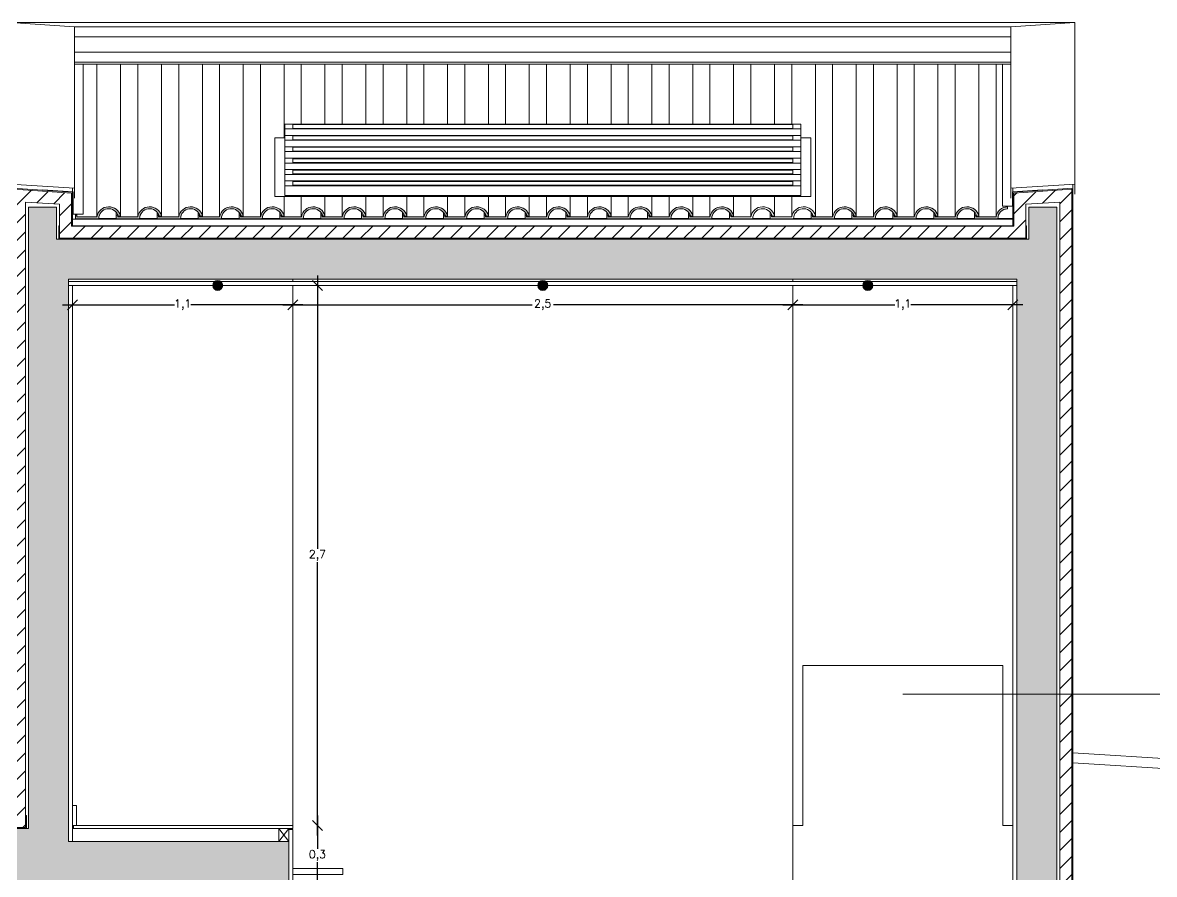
# Model space of a CAD drawing. Header units: inches. Extents: x 23 to 96, y 10 to 141.
# Drawn here: x 57.27 to 62.93, y 25.55 to 29.81 of the extents above; entities that cross this region are included whole.
import ezdxf

# ---------------------------------------------------------------- set-up
doc = ezdxf.new("R2010")
doc.units = ezdxf.units.IN
doc.header["$MEASUREMENT"] = 0
for name, color, linetype, lineweight in [('Cut', 2, 'Continuous', 5), ('Dimensions', 4, 'Continuous', 0), ('Hatch Isolation', 3, 'Continuous', 0), ('Hatch Resistent stratum', 4, 'Continuous', 0), ('Light points', 6, 'Continuous', 0), ('View in first plane', 250, 'Continuous', 0), ('View in second plane', 253, 'Continuous', 0)]:
    doc.layers.add(name, color=color, linetype=linetype, lineweight=lineweight)
doc.styles.add('texto', font='txt.shx')
doc.dimstyles.new('André 1 50', dxfattribs={"dimtxt": 0.04, "dimasz": 0.05, "dimexe": 0.05, "dimexo": 0.05, "dimgap": 0.01, "dimtad": 0, "dimtih": 1, "dimtoh": 1, "dimlfac": -1, "dimzin": 9, "dimtxsty": 'texto', "dimblk": 'OBLIQUE', "dimcen": 0.08, "dimdle": 0.05, "dimse1": 1, "dimse2": 1, "dimazin": 0, "dimtfac": 1, "dimtmove": 0, "dimatfit": 3, "dimldrblk": 'NONE', "dimfxl": 1, "dimarcsym": 0})

# ---------------------------------------------------------------- blocks, each defined once
blk = doc.blocks.new('_Oblique')
at = {"color": 0, "linetype": 'ByBlock', "lineweight": -2}
blk.add_line((-0.5, -0.5), (0.5, 0.5), dxfattribs=at)
blk = doc.blocks.new('*D137')
at = {"layer": 'DEFPOINTS', "color": 0, "transparency": 16777216}
for p in [(58.6248, 25.799), (58.7485, 25.799), (58.6248, 25.499)]:
    blk.add_point(p, dxfattribs=at)
at = {"layer": 'Dimensions', "color": 0, "lineweight": -2, "transparency": 16777216}
for p, q in [((58.7485, 25.849), (58.7485, 25.6823)), ((58.7485, 25.449), (58.7485, 25.6156))]:
    blk.add_line(p, q, dxfattribs=at)
at = {"layer": 'Dimensions', "color": 0, "lineweight": -2, "transparency": 16777216, "xscale": 0.05, "yscale": 0.05, "zscale": 0.05}
for p, rotation in [((58.7485, 25.799), 90), ((58.7485, 25.499), 270)]:
    blk.add_blockref('_Oblique', p, dxfattribs=dict(at, rotation=rotation))
at = {"layer": 'Dimensions', "color": 0, "transparency": 16777216, "insert": (58.7485, 25.649), "char_height": 0.04, "attachment_point": 5, "style": 'texto'}
blk.add_mtext('0,3', dxfattribs=at)
blk = doc.blocks.new('_None')
blk = doc.blocks.new('*D138')
at = {"layer": 'DEFPOINTS', "color": 0, "transparency": 16777216}
for p in [(58.6248, 28.499), (58.7485, 28.499), (58.6248, 25.799)]:
    blk.add_point(p, dxfattribs=at)
at = {"layer": 'Dimensions', "color": 0, "lineweight": -2, "transparency": 16777216}
for p, q in [((58.7485, 28.549), (58.7485, 27.1823)), ((58.7485, 25.749), (58.7485, 27.1156))]:
    blk.add_line(p, q, dxfattribs=at)
at = {"layer": 'Dimensions', "color": 0, "lineweight": -2, "transparency": 16777216, "xscale": 0.05, "yscale": 0.05, "zscale": 0.05}
for p, rotation in [((58.7485, 28.499), 90), ((58.7485, 25.799), 270)]:
    blk.add_blockref('_Oblique', p, dxfattribs=dict(at, rotation=rotation))
at = {"layer": 'Dimensions', "color": 0, "transparency": 16777216, "insert": (58.7485, 27.149), "char_height": 0.04, "attachment_point": 5, "style": 'texto'}
blk.add_mtext('2,7', dxfattribs=at)
blk = doc.blocks.new('*D143')
at = {"layer": 'DEFPOINTS', "color": 0, "transparency": 16777216}
for p in [(58.6248, 28.4024), (58.6248, 25.799), (57.5248, 25.719)]:
    blk.add_point(p, dxfattribs=at)
at = {"layer": 'Dimensions', "color": 0, "lineweight": -2, "transparency": 16777216}
for p, q in [((57.4748, 28.4024), (58.0348, 28.4024)), ((58.6748, 28.4024), (58.1148, 28.4024))]:
    blk.add_line(p, q, dxfattribs=at)
at = {"layer": 'Dimensions', "color": 0, "lineweight": -2, "transparency": 16777216, "xscale": 0.05, "yscale": 0.05, "zscale": 0.05, "rotation": 180}
blk.add_blockref('_Oblique', (57.5248, 28.4024), dxfattribs=at)
at = {"layer": 'Dimensions', "color": 0, "lineweight": -2, "transparency": 16777216, "xscale": 0.05, "yscale": 0.05, "zscale": 0.05}
blk.add_blockref('_Oblique', (58.6248, 28.4024), dxfattribs=at)
at = {"layer": 'Dimensions', "color": 0, "transparency": 16777216, "insert": (58.0748, 28.4024), "char_height": 0.04, "attachment_point": 5, "style": 'texto'}
blk.add_mtext('1,1', dxfattribs=at)
blk = doc.blocks.new('*D144')
at = {"layer": 'DEFPOINTS', "color": 0, "transparency": 16777216}
for p in [(61.1248, 28.4024), (58.6248, 25.799), (61.1248, 25.799)]:
    blk.add_point(p, dxfattribs=at)
at = {"layer": 'Dimensions', "color": 0, "lineweight": -2, "transparency": 16777216}
for p, q in [((58.5748, 28.4024), (59.8215, 28.4024)), ((61.1748, 28.4024), (59.9281, 28.4024))]:
    blk.add_line(p, q, dxfattribs=at)
at = {"layer": 'Dimensions', "color": 0, "lineweight": -2, "transparency": 16777216, "xscale": 0.05, "yscale": 0.05, "zscale": 0.05, "rotation": 180}
blk.add_blockref('_Oblique', (58.6248, 28.4024), dxfattribs=at)
at = {"layer": 'Dimensions', "color": 0, "lineweight": -2, "transparency": 16777216, "xscale": 0.05, "yscale": 0.05, "zscale": 0.05}
blk.add_blockref('_Oblique', (61.1248, 28.4024), dxfattribs=at)
at = {"layer": 'Dimensions', "color": 0, "transparency": 16777216, "insert": (59.8748, 28.4024), "char_height": 0.04, "attachment_point": 5, "style": 'texto'}
blk.add_mtext('2,5', dxfattribs=at)
blk = doc.blocks.new('*D145')
at = {"layer": 'DEFPOINTS', "color": 0, "transparency": 16777216}
for p in [(62.2248, 28.4024), (62.2248, 26.234), (61.1248, 25.799)]:
    blk.add_point(p, dxfattribs=at)
at = {"layer": 'Dimensions', "color": 0, "lineweight": -2, "transparency": 16777216}
for p, q in [((61.0748, 28.4024), (61.6348, 28.4024)), ((62.2748, 28.4024), (61.7148, 28.4024))]:
    blk.add_line(p, q, dxfattribs=at)
at = {"layer": 'Dimensions', "color": 0, "lineweight": -2, "transparency": 16777216, "xscale": 0.05, "yscale": 0.05, "zscale": 0.05, "rotation": 180}
blk.add_blockref('_Oblique', (61.1248, 28.4024), dxfattribs=at)
at = {"layer": 'Dimensions', "color": 0, "lineweight": -2, "transparency": 16777216, "xscale": 0.05, "yscale": 0.05, "zscale": 0.05}
blk.add_blockref('_Oblique', (62.2248, 28.4024), dxfattribs=at)
at = {"layer": 'Dimensions', "color": 0, "transparency": 16777216, "insert": (61.6748, 28.4024), "char_height": 0.04, "attachment_point": 5, "style": 'texto'}
blk.add_mtext('1,1', dxfattribs=at)

msp = doc.modelspace()

# ---------------------------------------------------------------- hatches: boundary and pattern name
at = {"layer": 'Cut'}
for points in [[(57.6459, 28.8423), (57.5456, 28.8423), (57.5456, 28.8508), (57.5386, 28.8508), (57.5386, 28.8323), (57.655, 28.8323, -0.869521), (57.7531, 28.846), (57.7642, 28.846, 0.813121)], [(57.8503, 28.8423), (57.75, 28.8423), (57.75, 28.8508), (57.743, 28.8508), (57.743, 28.8323), (57.77, 28.8323), (57.8595, 28.8323, -0.869521), (57.9576, 28.846), (57.9685, 28.846, 0.814396)], [(58.0551, 28.8423), (57.9548, 28.8423), (57.9548, 28.8508), (57.9478, 28.8508), (57.9478, 28.8323), (58.0642, 28.8323, -0.869521), (58.1623, 28.846), (58.1734, 28.846, 0.813121)], [(58.2596, 28.8423), (58.1592, 28.8423), (58.1592, 28.8508), (58.1523, 28.8508), (58.1523, 28.8323), (58.1792, 28.8323), (58.2687, 28.8323, -0.869521), (58.3668, 28.846), (58.3777, 28.846, 0.814396)], [(58.5711, 28.846), (58.582, 28.846, 0.814396), (58.4638, 28.8423), (58.3635, 28.8423), (58.3635, 28.8508), (58.3565, 28.8508), (58.3565, 28.8323), (58.3835, 28.8323), (58.473, 28.8323, -0.869521)], [(58.7753, 28.846), (58.7862, 28.846, 0.814396), (58.6681, 28.8423), (58.5678, 28.8423), (58.5678, 28.8508), (58.5608, 28.8508), (58.5608, 28.8323), (58.5878, 28.8323), (58.6773, 28.8323, -0.869521)], [(58.9796, 28.846), (58.9905, 28.846, 0.814396), (58.8724, 28.8423), (58.7721, 28.8423), (58.7721, 28.8508), (58.7651, 28.8508), (58.7651, 28.8323), (58.792, 28.8323), (58.8815, 28.8323, -0.869521)], [(59.1839, 28.846), (59.1948, 28.846, 0.814396), (59.0767, 28.8423), (58.9764, 28.8423), (58.9764, 28.8508), (58.9694, 28.8508), (58.9694, 28.8323), (58.9963, 28.8323), (59.0858, 28.8323, -0.869521)], [(59.3882, 28.846), (59.3991, 28.846, 0.814396), (59.2809, 28.8423), (59.1806, 28.8423), (59.1806, 28.8508), (59.1736, 28.8508), (59.1736, 28.8323), (59.2006, 28.8323), (59.2901, 28.8323, -0.869521)], [(59.5924, 28.846), (59.6033, 28.846, 0.814396), (59.4852, 28.8423), (59.3849, 28.8423), (59.3849, 28.8508), (59.3779, 28.8508), (59.3779, 28.8323), (59.4049, 28.8323), (59.4944, 28.8323, -0.869521)], [(59.7967, 28.846), (59.8076, 28.846, 0.814396), (59.6895, 28.8423), (59.5892, 28.8423), (59.5892, 28.8508), (59.5822, 28.8508), (59.5822, 28.8323), (59.6091, 28.8323), (59.6987, 28.8323, -0.869521)], [(60.001, 28.846), (60.0119, 28.846, 0.814396), (59.8938, 28.8423), (59.7935, 28.8423), (59.7935, 28.8508), (59.7865, 28.8508), (59.7865, 28.8508), (59.7865, 28.8323), (59.8134, 28.8323), (59.9029, 28.8323, -0.869521)], [(60.2053, 28.846), (60.2162, 28.846, 0.814396), (60.098, 28.8423), (59.9977, 28.8423), (59.9977, 28.8508), (59.9908, 28.8508), (59.9908, 28.8508), (59.9908, 28.8323), (60.0177, 28.8323), (60.1072, 28.8323, -0.869521)], [(60.4096, 28.846), (60.4205, 28.846, 0.814396), (60.3023, 28.8423), (60.202, 28.8423), (60.202, 28.8508), (60.195, 28.8508), (60.195, 28.8323), (60.222, 28.8323), (60.3115, 28.8323, -0.869521)], [(60.6138, 28.846), (60.6247, 28.846, 0.814396), (60.5066, 28.8423), (60.4063, 28.8423), (60.4063, 28.8508), (60.3993, 28.8508), (60.3993, 28.8323), (60.4263, 28.8323), (60.5158, 28.8323, -0.869521)], [(60.8181, 28.846), (60.829, 28.846, 0.814396), (60.7109, 28.8423), (60.6106, 28.8423), (60.6106, 28.8508), (60.6036, 28.8508), (60.6036, 28.8323), (60.6305, 28.8323), (60.72, 28.8323, -0.869521)], [(61.4309, 28.846), (61.4418, 28.846, 0.814396), (61.3237, 28.8423), (61.2234, 28.8423), (61.2234, 28.8508), (61.2164, 28.8508), (61.2164, 28.8323), (61.2434, 28.8323), (61.3329, 28.8323, -0.869521)], [(61.6352, 28.846), (61.6461, 28.846, 0.814396), (61.528, 28.8423), (61.4277, 28.8423), (61.4277, 28.8508), (61.4207, 28.8508), (61.4207, 28.8323), (61.4476, 28.8323), (61.5372, 28.8323, -0.869521)], [(61.8395, 28.846), (61.8504, 28.846, 0.814396), (61.7323, 28.8423), (61.632, 28.8423), (61.632, 28.8508), (61.625, 28.8508), (61.625, 28.8323), (61.6519, 28.8323), (61.7414, 28.8323, -0.869521)], [(62.0438, 28.846), (62.0547, 28.846, 0.814396), (61.9365, 28.8423), (61.8362, 28.8423), (61.8362, 28.8508), (61.8293, 28.8508), (61.8293, 28.8323), (61.8562, 28.8323), (61.9457, 28.8323, -0.869521)], [(62.1978, 28.8922, 0.353057), (62.1408, 28.8423), (62.0405, 28.8423), (62.0405, 28.8508), (62.0335, 28.8508), (62.0335, 28.8508), (62.0335, 28.8323), (62.0605, 28.8323), (62.15, 28.8323, -0.401445), (62.1978, 28.8822)]]:
    msp.add_hatch(color=256, dxfattribs=at).paths.add_polyline_path(points)
at = {"layer": 'Hatch Isolation', "ltscale": 0.0125}
h = msp.add_hatch(dxfattribs=at)
h.set_pattern_fill('ANSI31', color=256, scale=0.02, style=0)
h.set_pattern_definition([(45, (-136.985536, -44.545077), (-0.04490128, 0.04490128), [])])
h.paths.add_polyline_path([(62.5198, 28.9794), (62.2298, 28.9607), (62.2298, 28.7948), (59.8748, 28.7948), (57.5198, 28.7948), (57.5198, 28.9607), (57.2298, 28.9794), (57.2298, 25.8484), (39.5198, 25.8484), (39.5198, 26.0126), (39.2298, 26.0313), (39.2298, 25.504), (39.2898, 25.504), (39.2898, 25.9673), (39.4598, 25.9564), (39.4598, 25.8484), (39.4598, 25.7883), (57.2898, 25.7883), (57.2898, 28.9154), (57.4598, 28.9045), (57.4598, 28.7965), (57.4598, 28.7346), (59.8748, 28.7346), (62.2898, 28.7346), (62.2898, 28.7965), (62.2898, 28.9045), (62.4598, 28.9154), (62.4598, 22.584), (62.5198, 22.584)])
at = {"layer": 'Hatch Resistent stratum', "ltscale": 0.05}
h = msp.add_hatch(dxfattribs=at)
h.set_pattern_fill('ANSI33', color=256, scale=0.008, angle=-90, style=0)
h.set_pattern_definition([(315, (-136.985536, -44.545077), (0.035921024, 0.035921024), []), (315, (-136.985536, -44.581), (0.035921024, 0.035921024), [0.0254, -0.0127])])
h.paths.add_polyline_path([(70.4448, 22.744), (70.2448, 22.744), (70.2448, 22.719), (65.4298, 22.719), (65.4298, 25.6892), (70.2448, 25.993), (70.2448, 25.564), (70.4448, 25.564), (70.4448, 26.314), (70.3048, 26.314), (70.3048, 26.1449), (70.2938, 26.1442), (63.4448, 25.7121), (63.4448, 25.8964), (63.3048, 25.8964), (63.3048, 25.519), (63.5048, 25.519), (63.5048, 25.5678), (65.3198, 25.6823), (65.3198, 22.719), (63.5048, 22.719), (63.3048, 22.7368), (63.3048, 22.584), (62.4448, 22.584), (62.4448, 28.8904), (62.3048, 28.8904), (62.3048, 28.7306), (59.8748, 28.7306), (57.4448, 28.7306), (57.4448, 28.8904), (57.3048, 28.8904), (57.3048, 25.7843), (39.4448, 25.7843), (39.4448, 25.9423), (39.3048, 25.9423), (39.3048, 25.519), (39.5048, 25.519), (39.5048, 25.634), (44.3048, 25.634), (44.3048, 25.519), (44.3298, 25.519), (44.5048, 25.519), (44.5048, 25.634), (57.2448, 25.634), (57.2448, 25.519), (58.6048, 25.519), (58.6048, 25.719), (57.5048, 25.719), (57.5048, 28.5302), (62.2448, 28.5302), (62.2448, 22.719), (52.6598, 22.719), (52.6598, 22.744), (52.4598, 22.744), (52.4598, 22.469), (44.4948, 22.469), (44.4948, 22.744), (44.2948, 22.744), (44.2948, 20.769), (37.4948, 20.769), (37.4948, 22.744), (37.3248, 22.744), (37.3248, 22.584), (36.2248, 22.584), (36.2248, 22.499), (37.3248, 22.499), (37.3248, 20.599), (44.4948, 20.599), (44.4948, 22.249), (52.6598, 22.249), (52.6598, 22.499), (70.4448, 22.499)])
at = {"layer": 'Light points'}
for points in [[(58.2248, 28.499, 1), (58.2748, 28.499, 1)], [(59.8498, 28.499, 1), (59.8998, 28.499, 1)], [(61.4748, 28.499, 1), (61.5248, 28.499, 1)]]:
    msp.add_hatch(color=256, dxfattribs=at).paths.add_polyline_path(points)

# ---------------------------------------------------------------- linework, layer by layer
at = {"layer": 'Cut'}
for p, q in [((57.2148, 29.0055), (57.5348, 28.9848)), ((57.2248, 28.9848), (57.5248, 28.9654)), ((57.2298, 28.9794), (57.5198, 28.9607)), ((57.3759, 28.977), (57.5268, 28.9673)), ((57.5268, 28.9673), (57.5268, 28.8558)), ((57.5348, 28.9346), (57.5348, 28.9847)), ((62.5348, 29.0055), (62.2148, 28.9848)), ((62.2148, 28.9346), (62.2148, 28.9847)), ((62.3737, 28.977), (62.2228, 28.9673)), ((62.2228, 28.9673), (62.2228, 28.8951)), ((62.5248, 28.9848), (62.2248, 28.9654)), ((62.5198, 28.9794), (62.2298, 28.9607)), ((62.5198, 28.9794), (62.5198, 22.584)), ((62.5248, 28.9848), (62.5248, 22.584)), ((62.5348, 29.0055), (62.5348, 28.9554)), ((57.2898, 28.9154), (57.2898, 25.7883)), ((57.2898, 28.9154), (57.4598, 28.9045)), ((57.5198, 28.9607), (57.5198, 28.7948)), ((57.5248, 28.9654), (57.5248, 28.7948)), ((62.2248, 28.9654), (62.2248, 28.7948)), ((62.2298, 28.9607), (62.2298, 28.7948)), ((62.4598, 28.9154), (62.2898, 28.9045)), ((62.4598, 28.9154), (62.4598, 22.584)), ((57.3048, 28.8904), (57.3048, 25.7843)), ((57.4448, 28.8904), (57.3048, 28.8904)), ((57.4448, 28.8904), (57.4448, 28.7306)), ((57.4598, 28.9045), (57.4598, 28.7965)), ((57.5268, 28.8558), (57.5768, 28.8558)), ((62.1728, 28.8951), (62.2228, 28.8951)), ((62.1978, 28.8822), (62.1978, 28.8922)), ((62.2898, 28.9045), (62.2898, 28.7965)), ((62.3048, 28.8904), (62.4448, 28.8904)), ((62.3048, 28.8904), (62.3048, 28.7306)), ((62.4448, 28.8904), (62.4448, 22.584)), ((57.5386, 28.8508), (57.5386, 28.8323)), ((57.5386, 28.8508), (57.5456, 28.8508)), ((57.655, 28.8323), (57.5386, 28.8323)), ((57.5456, 28.8423), (57.5456, 28.8508)), ((57.6459, 28.8423), (57.5456, 28.8423)), ((57.743, 28.8508), (57.743, 28.8323)), ((57.743, 28.8508), (57.75, 28.8508)), ((57.743, 28.8323), (57.77, 28.8323)), ((57.75, 28.8423), (57.75, 28.8508)), ((57.8503, 28.8423), (57.75, 28.8423)), ((57.7531, 28.846), (57.7642, 28.846)), ((57.8595, 28.8323), (57.755, 28.8323)), ((57.9478, 28.8508), (57.9478, 28.8323)), ((57.9478, 28.8508), (57.9548, 28.8508)), ((58.0642, 28.8323), (57.9478, 28.8323)), ((57.9548, 28.8423), (57.9548, 28.8508)), ((58.0551, 28.8423), (57.9548, 28.8423)), ((57.9576, 28.846), (57.9685, 28.846)), ((58.1523, 28.8508), (58.1523, 28.8323)), ((58.1523, 28.8508), (58.1592, 28.8508)), ((58.1523, 28.8323), (58.1792, 28.8323)), ((58.1592, 28.8423), (58.1592, 28.8508)), ((58.2596, 28.8423), (58.1592, 28.8423)), ((58.1623, 28.846), (58.1734, 28.846)), ((58.2687, 28.8323), (58.1642, 28.8323)), ((58.3565, 28.8508), (58.3565, 28.8323)), ((58.3565, 28.8508), (58.3635, 28.8508)), ((58.3565, 28.8323), (58.3835, 28.8323)), ((58.3635, 28.8423), (58.3635, 28.8508)), ((58.4638, 28.8423), (58.3635, 28.8423)), ((58.3668, 28.846), (58.3777, 28.846)), ((58.473, 28.8323), (58.3685, 28.8323)), ((58.5608, 28.8508), (58.5608, 28.8323)), ((58.5608, 28.8508), (58.5678, 28.8508)), ((58.5608, 28.8323), (58.5878, 28.8323)), ((58.5678, 28.8423), (58.5678, 28.8508)), ((58.6681, 28.8423), (58.5678, 28.8423)), ((58.5711, 28.846), (58.582, 28.846)), ((58.6773, 28.8323), (58.5728, 28.8323)), ((58.7651, 28.8508), (58.7651, 28.8323)), ((58.7651, 28.8508), (58.7721, 28.8508)), ((58.7651, 28.8323), (58.792, 28.8323)), ((58.7721, 28.8423), (58.7721, 28.8508)), ((58.8724, 28.8423), (58.7721, 28.8423)), ((58.7753, 28.846), (58.7862, 28.846)), ((58.8815, 28.8323), (58.7771, 28.8323)), ((58.9694, 28.8508), (58.9694, 28.8323)), ((58.9694, 28.8508), (58.9764, 28.8508)), ((58.9694, 28.8323), (58.9963, 28.8323)), ((58.9764, 28.8423), (58.9764, 28.8508)), ((59.0767, 28.8423), (58.9764, 28.8423)), ((58.9796, 28.846), (58.9905, 28.846)), ((59.0858, 28.8323), (58.9814, 28.8323)), ((59.1736, 28.8508), (59.1736, 28.8323)), ((59.1736, 28.8508), (59.1806, 28.8508)), ((59.1736, 28.8323), (59.2006, 28.8323)), ((59.1806, 28.8423), (59.1806, 28.8508)), ((59.2809, 28.8423), (59.1806, 28.8423)), ((59.1839, 28.846), (59.1948, 28.846)), ((59.2901, 28.8323), (59.1856, 28.8323)), ((59.3779, 28.8508), (59.3779, 28.8323)), ((59.3779, 28.8508), (59.3849, 28.8508)), ((59.3779, 28.8323), (59.4049, 28.8323)), ((59.3849, 28.8423), (59.3849, 28.8508)), ((59.4852, 28.8423), (59.3849, 28.8423)), ((59.3882, 28.846), (59.3991, 28.846)), ((59.4944, 28.8323), (59.3899, 28.8323)), ((59.5822, 28.8508), (59.5822, 28.8323)), ((59.5822, 28.8508), (59.5892, 28.8508)), ((59.5822, 28.8323), (59.6091, 28.8323)), ((59.5892, 28.8423), (59.5892, 28.8508)), ((59.6895, 28.8423), (59.5892, 28.8423)), ((59.5924, 28.846), (59.6033, 28.846)), ((59.6987, 28.8323), (59.5942, 28.8323)), ((59.7865, 28.8508), (59.7865, 28.8323)), ((59.7865, 28.8508), (59.7935, 28.8508)), ((59.7865, 28.8323), (59.8134, 28.8323)), ((59.7935, 28.8423), (59.7935, 28.8508)), ((59.8938, 28.8423), (59.7935, 28.8423)), ((59.7967, 28.846), (59.8076, 28.846)), ((59.9029, 28.8323), (59.7985, 28.8323)), ((59.9908, 28.8508), (59.9908, 28.8323)), ((59.9908, 28.8508), (59.9977, 28.8508)), ((59.9908, 28.8323), (60.0177, 28.8323)), ((59.9977, 28.8423), (59.9977, 28.8508)), ((60.098, 28.8423), (59.9977, 28.8423)), ((60.001, 28.846), (60.0119, 28.846)), ((60.1072, 28.8323), (60.0027, 28.8323)), ((60.195, 28.8508), (60.195, 28.8323)), ((60.195, 28.8508), (60.202, 28.8508)), ((60.195, 28.8323), (60.222, 28.8323)), ((60.202, 28.8423), (60.202, 28.8508)), ((60.3023, 28.8423), (60.202, 28.8423)), ((60.2053, 28.846), (60.2162, 28.846)), ((60.3115, 28.8323), (60.207, 28.8323)), ((60.3993, 28.8508), (60.3993, 28.8323)), ((60.3993, 28.8508), (60.4063, 28.8508)), ((60.3993, 28.8323), (60.4263, 28.8323)), ((60.4063, 28.8423), (60.4063, 28.8508)), ((60.5066, 28.8423), (60.4063, 28.8423)), ((60.4096, 28.846), (60.4205, 28.846)), ((60.5158, 28.8323), (60.4113, 28.8323)), ((60.6036, 28.8508), (60.6036, 28.8323)), ((60.6036, 28.8508), (60.6106, 28.8508)), ((60.6036, 28.8323), (60.6305, 28.8323)), ((60.6106, 28.8423), (60.6106, 28.8508)), ((60.7109, 28.8423), (60.6106, 28.8423)), ((60.6138, 28.846), (60.6247, 28.846)), ((60.72, 28.8323), (60.6156, 28.8323)), ((60.8079, 28.8508), (60.8079, 28.8323)), ((60.8079, 28.8508), (60.8148, 28.8508)), ((60.8079, 28.8323), (60.8348, 28.8323)), ((60.8148, 28.8423), (60.8148, 28.8508)), ((60.9152, 28.8423), (60.8148, 28.8423)), ((60.8181, 28.846), (60.829, 28.846)), ((60.9243, 28.8323), (60.8198, 28.8323)), ((61.0121, 28.8508), (61.0121, 28.8323)), ((61.0121, 28.8508), (61.0191, 28.8508)), ((61.0121, 28.8323), (61.0391, 28.8323)), ((61.0191, 28.8423), (61.0191, 28.8508)), ((61.1194, 28.8423), (61.0191, 28.8423)), ((61.0224, 28.846), (61.0333, 28.846)), ((61.1286, 28.8323), (61.0241, 28.8323)), ((61.2164, 28.8508), (61.2164, 28.8323)), ((61.2164, 28.8508), (61.2234, 28.8508)), ((61.2164, 28.8323), (61.2434, 28.8323)), ((61.2234, 28.8423), (61.2234, 28.8508)), ((61.3237, 28.8423), (61.2234, 28.8423)), ((61.2267, 28.846), (61.2376, 28.846)), ((61.3329, 28.8323), (61.2284, 28.8323)), ((61.4207, 28.8508), (61.4207, 28.8323)), ((61.4207, 28.8508), (61.4277, 28.8508)), ((61.4207, 28.8323), (61.4476, 28.8323)), ((61.4277, 28.8423), (61.4277, 28.8508)), ((61.528, 28.8423), (61.4277, 28.8423)), ((61.4309, 28.846), (61.4418, 28.846)), ((61.5372, 28.8323), (61.4327, 28.8323)), ((61.625, 28.8508), (61.625, 28.8323)), ((61.625, 28.8508), (61.632, 28.8508)), ((61.625, 28.8323), (61.6519, 28.8323)), ((61.632, 28.8423), (61.632, 28.8508)), ((61.7323, 28.8423), (61.632, 28.8423)), ((61.6352, 28.846), (61.6461, 28.846)), ((61.7414, 28.8323), (61.637, 28.8323)), ((61.8293, 28.8508), (61.8293, 28.8323)), ((61.8293, 28.8508), (61.8362, 28.8508)), ((61.8293, 28.8323), (61.8562, 28.8323)), ((61.8362, 28.8423), (61.8362, 28.8508)), ((61.9365, 28.8423), (61.8362, 28.8423)), ((61.8395, 28.846), (61.8504, 28.846)), ((61.9457, 28.8323), (61.8412, 28.8323)), ((62.0335, 28.8508), (62.0335, 28.8323)), ((62.0335, 28.8508), (62.0405, 28.8508)), ((62.0335, 28.8323), (62.0605, 28.8323)), ((62.0405, 28.8423), (62.0405, 28.8508)), ((62.1408, 28.8423), (62.0405, 28.8423)), ((62.0438, 28.846), (62.0547, 28.846)), ((62.15, 28.8323), (62.0455, 28.8323)), ((57.4558, 28.7965), (57.4598, 28.7965)), ((57.4558, 28.7306), (57.4558, 28.7965)), ((57.4598, 28.7346), (57.4598, 28.7965)), ((59.8748, 28.7948), (57.5198, 28.7948)), ((59.8748, 28.7948), (62.2298, 28.7948)), ((62.2938, 28.7965), (62.2898, 28.7965)), ((62.2898, 28.7346), (62.2898, 28.7965)), ((62.2938, 28.7306), (62.2938, 28.7965)), ((59.8748, 28.7306), (57.4448, 28.7306)), ((59.8748, 28.7346), (57.4598, 28.7346)), ((59.8748, 28.7346), (62.2898, 28.7346)), ((59.8748, 28.7306), (62.3048, 28.7306)), ((57.5048, 28.5302), (57.5048, 25.719)), ((62.2448, 28.5302), (57.5048, 28.5302)), ((57.5048, 28.519), (62.2448, 28.519)), ((62.2448, 28.519), (57.5048, 28.519)), ((62.2448, 22.719), (62.2448, 28.5302)), ((62.2448, 28.499), (57.5048, 28.499)), ((57.5248, 28.499), (62.2248, 28.499)), ((57.5248, 28.499), (57.5248, 25.719)), ((62.2248, 22.719), (62.2248, 28.499)), ((61.6748, 26.4549), (63.5248, 26.4549)), ((57.5248, 25.899), (57.5448, 25.899)), ((57.5448, 25.899), (57.5448, 25.799)), ((57.2898, 25.8484), (57.2948, 25.8484)), ((57.2948, 25.8484), (57.2948, 25.7843)), ((57.5248, 25.799), (58.6248, 25.799)), ((57.5298, 25.799), (57.5298, 25.784)), ((58.6248, 25.799), (58.6248, 25.784)), ((39.4448, 25.7843), (57.3048, 25.7843)), ((39.4598, 25.7883), (57.2898, 25.7883)), ((57.5298, 25.784), (58.6248, 25.784)), ((58.5548, 25.784), (58.5548, 25.719)), ((58.6048, 25.719), (58.5548, 25.784)), ((58.6048, 25.784), (58.5548, 25.719)), ((58.6048, 25.779), (58.6048, 25.784)), ((58.6048, 25.779), (58.6248, 25.779)), ((58.6048, 25.779), (58.6048, 25.519)), ((58.6248, 25.779), (58.6248, 25.499)), ((58.6048, 25.719), (57.5048, 25.719)), ((58.6248, 25.5847), (58.6248, 25.5547)), ((58.6248, 25.5847), (58.8748, 25.5847)), ((58.8748, 25.5847), (58.8748, 25.5547)), ((58.6248, 25.5547), (58.8748, 25.5547))]:
    msp.add_line(p, q, dxfattribs=at)
for centre, radius, start, end in [((57.7054, 28.8318), 0.0605, 13.5877, 170.0489), ((57.705, 28.8323), 0.05, 15.9694, 180), ((57.9098, 28.832), 0.0603, 13.5025, 170.1394), ((57.9095, 28.8323), 0.05, 15.9694, 180), ((58.1146, 28.8318), 0.0605, 13.5877, 170.0489), ((58.1142, 28.8323), 0.05, 15.9694, 180), ((58.319, 28.832), 0.0603, 13.5025, 170.1394), ((58.3187, 28.8323), 0.05, 15.9694, 180), ((58.5233, 28.832), 0.0603, 13.5025, 170.1394), ((58.523, 28.8323), 0.05, 15.9694, 180), ((58.7276, 28.832), 0.0603, 13.5025, 170.1394), ((58.7273, 28.8323), 0.05, 15.9694, 180), ((58.9318, 28.832), 0.0603, 13.5025, 170.1394), ((58.9315, 28.8323), 0.05, 15.9694, 180), ((59.1361, 28.832), 0.0603, 13.5025, 170.1394), ((59.1358, 28.8323), 0.05, 15.9694, 180), ((59.3404, 28.832), 0.0603, 13.5025, 170.1394), ((59.3401, 28.8323), 0.05, 15.9694, 180), ((59.5447, 28.832), 0.0603, 13.5025, 170.1394), ((59.5444, 28.8323), 0.05, 15.9694, 180), ((59.7489, 28.832), 0.0603, 13.5025, 170.1394), ((59.7487, 28.8323), 0.05, 15.9694, 180), ((59.9532, 28.832), 0.0603, 13.5025, 170.1394), ((59.9529, 28.8323), 0.05, 15.9694, 180), ((60.1575, 28.832), 0.0603, 13.5025, 170.1394), ((60.1572, 28.8323), 0.05, 15.9694, 180), ((60.3618, 28.832), 0.0603, 13.5025, 170.1394), ((60.3615, 28.8323), 0.05, 15.9694, 180), ((60.5661, 28.832), 0.0603, 13.5025, 170.1394), ((60.5658, 28.8323), 0.05, 15.9694, 180), ((60.7703, 28.832), 0.0603, 13.5025, 170.1394), ((60.77, 28.8323), 0.05, 15.9694, 180), ((60.9746, 28.832), 0.0603, 13.5025, 170.1394), ((60.9743, 28.8323), 0.05, 15.9694, 180), ((61.1789, 28.832), 0.0603, 13.5025, 170.1394), ((61.1786, 28.8323), 0.05, 15.9694, 180), ((61.3832, 28.832), 0.0603, 13.5025, 170.1394), ((61.3829, 28.8323), 0.05, 15.9694, 180), ((61.5874, 28.832), 0.0603, 13.5025, 170.1394), ((61.5872, 28.8323), 0.05, 15.9694, 180), ((61.7917, 28.832), 0.0603, 13.5025, 170.1394), ((61.7914, 28.8323), 0.05, 15.9694, 180), ((61.996, 28.832), 0.0603, 13.5025, 170.1394), ((61.9957, 28.8323), 0.05, 15.9694, 180), ((62.2003, 28.832), 0.0603, 92.3556, 170.1394), ((62.2, 28.8323), 0.05, 92.5089, 180)]:
    msp.add_arc(centre, radius, start, end, dxfattribs=at)
at = {"layer": 'Light points'}
for centre in [(58.2498, 28.499), (59.8748, 28.499), (61.4998, 28.499)]:
    msp.add_circle(centre, 0.025, dxfattribs=at)
at = {"layer": 'View in first plane'}
msp.add_line((57.5298, 25.784), (57.5248, 25.784), dxfattribs=at)
at = {"layer": 'View in second plane'}
for p, q in [((57.2148, 29.8127), (62.5348, 29.8127)), ((62.5348, 29.8127), (57.2148, 29.8127)), ((57.5348, 29.7925), (57.2148, 29.8127)), ((57.5348, 29.7925), (62.2148, 29.7925)), ((57.5348, 28.9848), (57.5348, 29.7925)), ((62.2148, 29.7925), (62.5348, 29.8127)), ((62.2148, 28.9848), (62.2148, 29.7925)), ((62.5348, 29.8127), (62.5348, 29.0055)), ((57.5348, 29.7424), (62.2148, 29.7424)), ((57.5348, 29.6644), (62.2148, 29.6644)), ((57.5348, 29.6144), (62.2148, 29.6144)), ((57.5348, 29.6044), (62.2148, 29.6044)), ((57.5768, 28.8558), (57.5768, 29.6044)), ((57.6459, 28.8423), (57.6459, 29.6044)), ((57.7642, 28.846), (57.7642, 29.6044)), ((57.8503, 28.8423), (57.8503, 29.6044)), ((57.9689, 28.846), (57.9689, 29.6044)), ((58.0551, 28.8423), (58.0551, 29.6044)), ((58.1734, 28.846), (58.1734, 29.6044)), ((58.2594, 28.8423), (58.2594, 29.6044)), ((58.3777, 28.846), (58.3777, 29.6044)), ((58.4636, 28.8423), (58.4636, 29.6044)), ((58.582, 29.2368), (58.582, 29.6044)), ((58.6679, 29.3058), (58.6679, 29.6044)), ((58.7862, 29.3058), (58.7862, 29.6044)), ((58.8722, 29.3058), (58.8722, 29.6044)), ((58.9905, 29.3058), (58.9905, 29.6044)), ((59.0765, 29.3058), (59.0765, 29.6044)), ((59.1948, 29.3058), (59.1948, 29.6044)), ((59.2807, 29.3058), (59.2807, 29.6044)), ((59.3991, 29.3058), (59.3991, 29.6044)), ((59.485, 29.3058), (59.485, 29.6044)), ((59.6033, 29.3058), (59.6033, 29.6044)), ((59.6893, 29.3058), (59.6893, 29.6044)), ((59.8076, 29.3058), (59.8076, 29.6044)), ((59.8936, 29.3058), (59.8936, 29.6044)), ((60.0119, 29.3058), (60.0119, 29.6044)), ((60.0979, 29.3058), (60.0979, 29.6044)), ((60.2162, 29.3058), (60.2162, 29.6044)), ((60.3021, 29.3058), (60.3021, 29.6044)), ((60.4205, 29.3058), (60.4205, 29.6044)), ((60.5064, 29.3058), (60.5064, 29.6044)), ((60.6247, 29.3058), (60.6247, 29.6044)), ((60.7107, 29.3058), (60.7107, 29.6044)), ((60.829, 29.3058), (60.829, 29.6044)), ((60.915, 29.3058), (60.915, 29.6044)), ((61.0333, 29.3058), (61.0333, 29.6044)), ((61.1192, 29.3058), (61.1192, 29.6044)), ((61.2376, 28.846), (61.2376, 29.6044)), ((61.3235, 28.8423), (61.3235, 29.6044)), ((61.4418, 28.846), (61.4418, 29.6044)), ((61.5278, 28.8423), (61.5278, 29.6044)), ((61.6461, 28.846), (61.6461, 29.6044)), ((61.7321, 28.8423), (61.7321, 29.6044)), ((61.8504, 28.846), (61.8504, 29.6044)), ((61.9364, 28.8423), (61.9364, 29.6044)), ((62.0547, 28.846), (62.0547, 29.6044)), ((62.1408, 28.8423), (62.1408, 29.6044)), ((62.1728, 28.8951), (62.1728, 29.6044)), ((61.1648, 29.3058), (58.5848, 29.3058)), ((58.5848, 29.2812), (58.5848, 29.3058)), ((61.1648, 29.2812), (58.5848, 29.2812)), ((58.5848, 29.2812), (58.5848, 29.249)), ((61.1248, 29.303), (58.6248, 29.303)), ((58.6248, 29.284), (58.6248, 29.303)), ((61.1248, 29.284), (58.6248, 29.284)), ((61.1248, 29.284), (61.1248, 29.303)), ((61.1648, 29.2812), (61.1648, 29.3058)), ((61.1648, 29.2812), (61.1648, 29.249)), ((58.5348, 29.2368), (58.5348, 28.9439)), ((58.5848, 29.2368), (58.5348, 29.2368)), ((61.1648, 29.249), (58.5848, 29.249)), ((58.5848, 29.2245), (58.5848, 29.249)), ((61.1648, 29.2245), (58.5848, 29.2245)), ((58.5848, 29.2245), (58.5848, 29.1922)), ((61.1248, 29.2462), (58.6248, 29.2462)), ((58.6248, 29.2272), (58.6248, 29.2462)), ((61.1248, 29.2272), (58.6248, 29.2272)), ((61.1248, 29.2272), (61.1248, 29.2462)), ((61.1648, 29.2245), (61.1648, 29.249)), ((61.1648, 29.2368), (61.2148, 29.2368)), ((61.1648, 29.2245), (61.1648, 29.1922)), ((61.2148, 29.2368), (61.2148, 28.9439)), ((61.1648, 29.1922), (58.5848, 29.1922)), ((58.5848, 29.1677), (58.5848, 29.1922)), ((61.1648, 29.1677), (58.5848, 29.1677)), ((58.5848, 29.1677), (58.5848, 29.1354)), ((61.1248, 29.1894), (58.6248, 29.1894)), ((58.6248, 29.1705), (58.6248, 29.1894)), ((61.1248, 29.1705), (58.6248, 29.1705)), ((61.1248, 29.1705), (61.1248, 29.1894)), ((61.1648, 29.1677), (61.1648, 29.1922)), ((61.1648, 29.1677), (61.1648, 29.1354)), ((61.1648, 29.1354), (58.5848, 29.1354)), ((58.5848, 29.1109), (58.5848, 29.1354)), ((61.1648, 29.1109), (58.5848, 29.1109)), ((58.5848, 29.1109), (58.5848, 29.0786)), ((61.1248, 29.1326), (58.6248, 29.1326)), ((58.6248, 29.1137), (58.6248, 29.1326)), ((61.1248, 29.1137), (58.6248, 29.1137)), ((61.1248, 29.1137), (61.1248, 29.1326)), ((61.1648, 29.1109), (61.1648, 29.1354)), ((61.1648, 29.1109), (61.1648, 29.0786)), ((61.1648, 29.0786), (58.5848, 29.0786)), ((58.5848, 29.0541), (58.5848, 29.0786)), ((61.1648, 29.0541), (58.5848, 29.0541)), ((58.5848, 29.0541), (58.5848, 29.0219)), ((61.1248, 29.0759), (58.6248, 29.0759)), ((58.6248, 29.0569), (58.6248, 29.0759)), ((61.1248, 29.0569), (58.6248, 29.0569)), ((61.1248, 29.0569), (61.1248, 29.0759)), ((61.1648, 29.0541), (61.1648, 29.0786)), ((61.1648, 29.0541), (61.1648, 29.0219)), ((57.5248, 28.9654), (57.5248, 28.9854)), ((61.1648, 29.0219), (58.5848, 29.0219)), ((58.5848, 28.9973), (58.5848, 29.0219)), ((61.1648, 28.9973), (58.5848, 28.9973)), ((58.5848, 28.9973), (58.5848, 28.9484)), ((61.1248, 29.0191), (58.6248, 29.0191)), ((58.6248, 29.0001), (58.6248, 29.0191)), ((61.1248, 29.0001), (58.6248, 29.0001)), ((61.1248, 29.0001), (61.1248, 29.0191)), ((61.1648, 28.9973), (61.1648, 29.0219)), ((61.1648, 28.9973), (61.1648, 28.9484)), ((62.2248, 28.9654), (62.2248, 28.9854)), ((62.5248, 28.9848), (62.5248, 29.0048)), ((61.2148, 28.9439), (58.5348, 28.9439)), ((58.582, 28.846), (58.582, 28.9439)), ((61.1648, 28.9484), (58.5848, 28.9484)), ((58.6679, 28.8423), (58.6679, 28.9439)), ((58.7862, 28.846), (58.7862, 28.9439)), ((58.8722, 28.8423), (58.8722, 28.9439)), ((58.9905, 28.846), (58.9905, 28.9439)), ((59.0765, 28.8423), (59.0765, 28.9439)), ((59.1948, 28.846), (59.1948, 28.9439)), ((59.2807, 28.8423), (59.2807, 28.9439)), ((59.3991, 28.846), (59.3991, 28.9439)), ((59.485, 28.8423), (59.485, 28.9439)), ((59.6033, 28.846), (59.6033, 28.9439)), ((59.6893, 28.8423), (59.6893, 28.9439)), ((59.8076, 28.846), (59.8076, 28.9439)), ((59.8936, 28.8423), (59.8936, 28.9439)), ((60.0119, 28.846), (60.0119, 28.9439)), ((60.0979, 28.8423), (60.0979, 28.9439)), ((60.2162, 28.846), (60.2162, 28.9439)), ((60.3021, 28.8423), (60.3021, 28.9439)), ((60.4205, 28.846), (60.4205, 28.9439)), ((60.5064, 28.8423), (60.5064, 28.9439)), ((60.6247, 28.846), (60.6247, 28.9439)), ((60.7107, 28.8423), (60.7107, 28.9439)), ((60.829, 28.846), (60.829, 28.9439)), ((60.915, 28.8423), (60.915, 28.9439)), ((61.0333, 28.846), (61.0333, 28.9439)), ((61.1192, 28.8423), (61.1192, 28.9439)), ((57.5386, 28.8508), (57.5386, 28.8558)), ((57.5456, 28.8508), (57.5456, 28.8558)), ((57.743, 28.8508), (57.743, 28.8648)), ((57.75, 28.8508), (57.75, 28.8541)), ((57.9478, 28.8508), (57.9478, 28.8644)), ((57.9548, 28.8508), (57.9548, 28.8535)), ((58.1523, 28.8508), (58.1523, 28.8648)), ((58.1592, 28.8508), (58.1592, 28.8541)), ((58.3565, 28.8508), (58.3565, 28.8648)), ((58.3635, 28.8508), (58.3635, 28.8541)), ((58.5608, 28.8508), (58.5608, 28.8648)), ((58.5678, 28.8508), (58.5678, 28.8541)), ((58.7651, 28.8508), (58.7651, 28.8648)), ((58.7721, 28.8508), (58.7721, 28.8541)), ((58.9694, 28.8508), (58.9694, 28.8648)), ((58.9764, 28.8508), (58.9764, 28.8541)), ((59.1736, 28.8508), (59.1736, 28.8648)), ((59.1806, 28.8508), (59.1806, 28.8541)), ((59.3779, 28.8508), (59.3779, 28.8648)), ((59.3849, 28.8508), (59.3849, 28.8541)), ((59.5822, 28.8508), (59.5822, 28.8648)), ((59.5892, 28.8508), (59.5892, 28.8541)), ((59.7865, 28.8508), (59.7865, 28.8648)), ((59.7935, 28.8508), (59.7935, 28.8541)), ((59.9908, 28.8508), (59.9908, 28.8648)), ((59.9977, 28.8508), (59.9977, 28.8541)), ((60.195, 28.8508), (60.195, 28.8648)), ((60.202, 28.8508), (60.202, 28.8541)), ((60.3993, 28.8508), (60.3993, 28.8648)), ((60.4063, 28.8508), (60.4063, 28.8541)), ((60.6036, 28.8508), (60.6036, 28.8648)), ((60.6106, 28.8508), (60.6106, 28.8541)), ((60.8079, 28.8508), (60.8079, 28.8648)), ((60.8148, 28.8508), (60.8148, 28.8541)), ((61.0121, 28.8508), (61.0121, 28.8648)), ((61.0191, 28.8508), (61.0191, 28.8541)), ((61.2164, 28.8508), (61.2164, 28.8648)), ((61.2234, 28.8508), (61.2234, 28.8541)), ((61.4207, 28.8508), (61.4207, 28.8648)), ((61.4277, 28.8508), (61.4277, 28.8541)), ((61.625, 28.8508), (61.625, 28.8648)), ((61.632, 28.8508), (61.632, 28.8541)), ((61.8293, 28.8508), (61.8293, 28.8648)), ((61.8362, 28.8508), (61.8362, 28.8541)), ((62.0335, 28.8508), (62.0335, 28.8648)), ((62.0405, 28.8508), (62.0405, 28.8541)), ((62.1978, 28.8922), (62.1978, 28.8951)), ((62.2248, 28.8297), (57.5248, 28.8297)), ((62.2248, 28.7975), (57.5268, 28.7975)), ((57.743, 28.8335), (57.655, 28.8335)), ((57.9478, 28.8335), (57.8595, 28.8335)), ((58.1523, 28.8335), (58.0643, 28.8335)), ((58.3565, 28.8335), (58.2687, 28.8335)), ((58.5608, 28.8335), (58.473, 28.8335)), ((58.7651, 28.8335), (58.6773, 28.8335)), ((58.9694, 28.8335), (58.8816, 28.8335)), ((59.1736, 28.8335), (59.0858, 28.8335)), ((59.3779, 28.8335), (59.2901, 28.8335)), ((59.5822, 28.8335), (59.4944, 28.8335)), ((59.7865, 28.8335), (59.6987, 28.8335)), ((59.9908, 28.8335), (59.9029, 28.8335)), ((60.195, 28.8335), (60.1072, 28.8335)), ((60.3993, 28.8335), (60.3115, 28.8335)), ((60.6036, 28.8335), (60.5158, 28.8335)), ((60.8079, 28.8335), (60.7201, 28.8335)), ((61.0121, 28.8335), (60.9243, 28.8335)), ((61.2164, 28.8335), (61.1286, 28.8335)), ((61.4207, 28.8335), (61.3329, 28.8335)), ((61.625, 28.8335), (61.5372, 28.8335)), ((61.8293, 28.8335), (61.7414, 28.8335)), ((62.0335, 28.8335), (61.9457, 28.8335)), ((62.15, 28.8335), (62.2248, 28.8335)), ((58.6248, 28.5302), (58.6248, 28.519)), ((61.1248, 28.519), (61.1248, 28.5302)), ((58.6248, 28.499), (58.6248, 25.799)), ((61.1248, 28.499), (61.1248, 25.799)), ((61.1748, 26.599), (61.1748, 25.799)), ((62.1748, 26.599), (61.1748, 26.599)), ((62.1748, 26.234), (62.1748, 26.599)), ((62.1748, 25.799), (62.1748, 26.234)), ((64.3748, 26.0451), (62.5248, 26.1618)), ((63.9777, 26.02), (62.5248, 26.1117)), ((61.1248, 25.799), (61.1748, 25.799)), ((61.1248, 25.799), (61.1248, 25.499)), ((62.1748, 25.799), (62.2248, 25.799))]:
    msp.add_line(p, q, dxfattribs=at)

# ---------------------------------------------------------------- dimensions: what is measured, and where the dimension line sits
at = {"layer": 'Dimensions'}
for base, p1, p2, picture, middle in [((58.7485, 28.499), (58.6248, 25.799), (58.6248, 28.499), '*D138', (58.7485, 27.149)), ((58.7485, 25.799), (58.6248, 25.499), (58.6248, 25.799), '*D137', (58.7485, 25.649))]:
    dim = msp.add_linear_dim(base=base, p1=p1, p2=p2, angle=90, dimstyle='André 1 50', override={"dimfxl": 100, "dimfxlon": 1}, dxfattribs=at)
    dim.commit()
    dim.dimension.update_dxf_attribs({"geometry": picture, "text_midpoint": middle})
for base, p1, p2, override, picture, middle in [((58.6248, 28.4024), (57.5248, 25.719), (58.6248, 25.799), {"dimfxl": 100, "dimfxlon": 1}, '*D143', (58.0748, 28.4024)), ((61.1248, 28.4024), (58.6248, 25.799), (61.1248, 25.799), {"dimtmove": 1, "dimfxl": 100, "dimfxlon": 1}, '*D144', (59.8748, 28.4024)), ((62.2248, 28.4024), (61.1248, 25.799), (62.2248, 26.234), {"dimtmove": 1, "dimfxl": 100, "dimfxlon": 1}, '*D145', (61.6748, 28.4024))]:
    dim = msp.add_linear_dim(base=base, p1=p1, p2=p2, dimstyle='André 1 50', override=override, dxfattribs=at)
    dim.commit()
    dim.dimension.update_dxf_attribs({"geometry": picture, "text_midpoint": middle})

doc.saveas('drawing.dxf')
